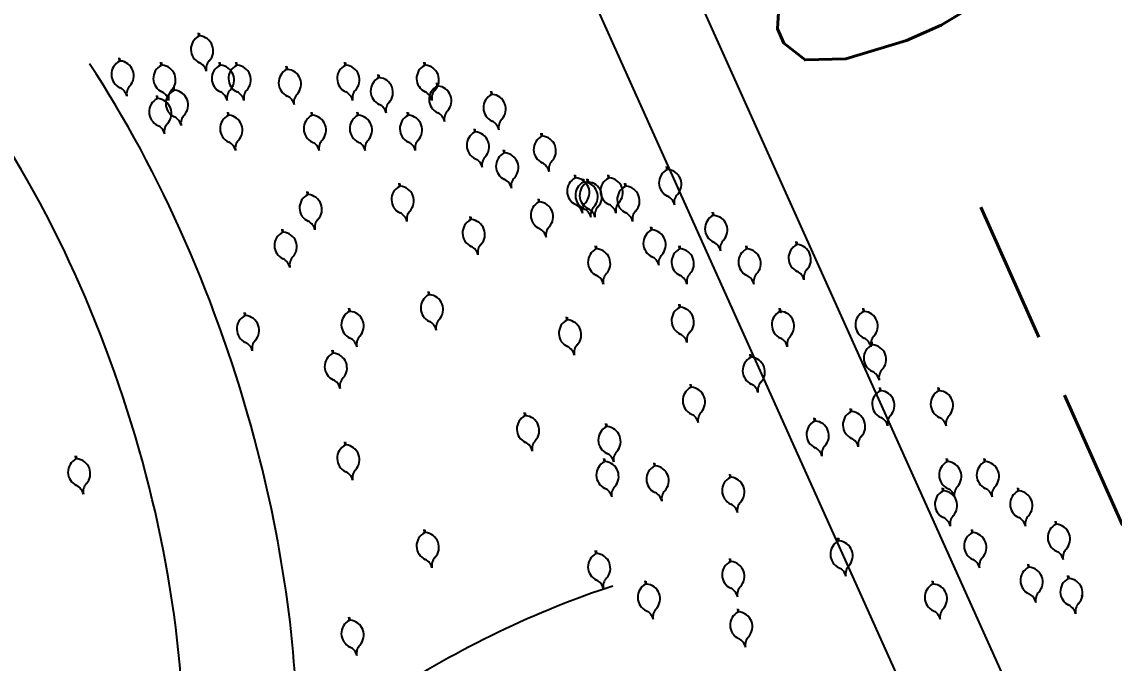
# Model space of a CAD drawing. Extents: x 3907.4 to 3911.57, y -3054.42 to -3053.7.
# Drawn here: x 3907.80314 to 3907.81451, y -3053.89288 to -3053.8862 of the extents above; entities that cross this region are included whole.
import ezdxf

# ---------------------------------------------------------------- set-up
doc = ezdxf.new("R2010")
doc.units = 0
doc.header["$LTSCALE"] = 2
doc.header["$MEASUREMENT"] = 0
for name, color, linetype in [('ARAZİ', 7, 'CONTINUOUS'), ('AĞAÇ', 9, 'CONTINUOUS'), ('TEXT', 11, 'CONTINUOUS')]:
    doc.layers.add(name, color=color, linetype=linetype)
doc.styles.add('KAPı-PEN', font='simplex.shx', dxfattribs={"width": 0.7, "height": 10})

msp = doc.modelspace()

# ---------------------------------------------------------------- linework, layer by layer
at = {"layer": 'ARAZİ', "color": 7}
msp.add_line((3907.806088762352, -3053.876846606288), (3907.814489240352, -3053.895545926288), dxfattribs=at)
at = {"layer": 'ARAZİ'}
msp.add_line((3907.813395205732, -3053.895550910782), (3907.805318985035, -3053.877573381978), dxfattribs=at)
at = {"layer": 'AĞAÇ'}
for p, q in [((3907.80497960059, -3053.886343929169), (3907.804975280196, -3053.886309887322)), ((3907.804987863512, -3053.886342297374), (3907.804984153261, -3053.886313063052)), ((3907.804152732625, -3053.88660485542), (3907.804148412232, -3053.886570813573)), ((3907.804160995547, -3053.886603223625), (3907.804157285296, -3053.886573989302)), ((3907.804587926408, -3053.886648343128), (3907.804583606014, -3053.886614301281)), ((3907.804596189329, -3053.886646711333), (3907.804592479079, -3053.886617477011)), ((3907.805197197639, -3053.886648343128), (3907.805192877246, -3053.886614301281)), ((3907.805205460561, -3053.886646711333), (3907.80520175031, -3053.886617477011)), ((3907.805371275089, -3053.886648343128), (3907.805366954695, -3053.886614301281)), ((3907.80537953801, -3053.886646711333), (3907.80537582776, -3053.886617477011)), ((3907.806502778669, -3053.886648343128), (3907.806498458275, -3053.886614301281)), ((3907.806511041591, -3053.886646711333), (3907.80650733134, -3053.886617477011)), ((3907.807329646634, -3053.886648343128), (3907.80732532624, -3053.886614301281)), ((3907.807337909555, -3053.886646711333), (3907.807334199304, -3053.886617477011)), ((3907.805893507438, -3053.886691830837), (3907.805889187044, -3053.886657788989)), ((3907.805901770359, -3053.886690199042), (3907.805898060109, -3053.886660964719)), ((3907.806850933569, -3053.886778806254), (3907.806846613174, -3053.886744764407)), ((3907.80685919649, -3053.886777174459), (3907.806855486239, -3053.886747940137)), ((3907.8074602048, -3053.886865781671), (3907.807455884406, -3053.886831739823)), ((3907.807468467721, -3053.886864149876), (3907.807464757471, -3053.886834915553)), ((3907.804718484574, -3053.886909269379), (3907.80471416418, -3053.886875227532)), ((3907.804726747495, -3053.886907637584), (3907.804723037244, -3053.886878403262)), ((3907.808025956432, -3053.886952757088), (3907.808021636038, -3053.88691871524)), ((3907.808034219353, -3053.886951125293), (3907.808030509103, -3053.88692189097)), ((3907.804544407124, -3053.886996244796), (3907.80454008673, -3053.886962202949)), ((3907.804552670046, -3053.886994613002), (3907.804548959795, -3053.886965378679)), ((3907.805284236206, -3053.88717019563), (3907.805279915812, -3053.887136153783)), ((3907.805292499128, -3053.887168563836), (3907.805288788877, -3053.887139329513)), ((3907.806154623454, -3053.88717019563), (3907.80615030306, -3053.887136153783)), ((3907.806162886375, -3053.887168563836), (3907.806159176125, -3053.887139329513)), ((3907.80663333652, -3053.88717019563), (3907.806629016125, -3053.887136153783)), ((3907.806641599441, -3053.887168563836), (3907.80663788919, -3053.887139329513)), ((3907.807155569184, -3053.88717019563), (3907.80715124879, -3053.887136153783)), ((3907.807163832106, -3053.887168563836), (3907.807160121855, -3053.887139329513)), ((3907.807851878983, -3053.887344146464), (3907.807847558589, -3053.887310104617)), ((3907.807860141904, -3053.887342514669), (3907.807856431653, -3053.887313280346)), ((3907.808548188781, -3053.887387634173), (3907.808543868387, -3053.887353592325)), ((3907.808556451702, -3053.887386002378), (3907.808552741452, -3053.887356768055)), ((3907.808156514598, -3053.88756158482), (3907.808152194204, -3053.887527542972)), ((3907.80816477752, -3053.887559953025), (3907.808161067269, -3053.887530718702)), ((3907.809853769811, -3053.887735535654), (3907.809849449417, -3053.887701493807)), ((3907.809862032732, -3053.887733903859), (3907.809858322481, -3053.887704669536)), ((3907.80889634368, -3053.887822511071), (3907.808892023286, -3053.887788469223)), ((3907.808904606602, -3053.887820879276), (3907.808900896351, -3053.887791644953)), ((3907.808983382563, -3053.887865998779), (3907.808979062169, -3053.887831956932)), ((3907.808991645484, -3053.887864366985), (3907.808987935234, -3053.887835132662)), ((3907.809026901846, -3053.887865998779), (3907.809022581453, -3053.887831956932)), ((3907.809035164768, -3053.887864366985), (3907.809031454517, -3053.887835132662)), ((3907.809244498579, -3053.887822511071), (3907.809240178186, -3053.887788469223)), ((3907.809252761501, -3053.887820879276), (3907.80924905125, -3053.887791644953)), ((3907.806111104171, -3053.887996461905), (3907.806106783777, -3053.887962420057)), ((3907.806119367092, -3053.88799483011), (3907.806115656841, -3053.887965595787)), ((3907.807068530301, -3053.887909486488), (3907.807064209907, -3053.88787544464)), ((3907.807076793223, -3053.887907854693), (3907.807073082972, -3053.88787862037)), ((3907.809418576345, -3053.887909486488), (3907.809414255951, -3053.88787544464)), ((3907.809426839266, -3053.887907854693), (3907.809423129016, -3053.88787862037)), ((3907.808518380914, -3053.888072735609), (3907.80851406052, -3053.888038693762)), ((3907.808526643836, -3053.888071103815), (3907.808522933585, -3053.888041869492)), ((3907.810332482876, -3053.888213900447), (3907.810328162483, -3053.8881798586)), ((3907.810340745797, -3053.888212268652), (3907.810337035547, -3053.88818303433)), ((3907.807808359699, -3053.888257388156), (3907.807804039305, -3053.888223346308)), ((3907.807816622621, -3053.888255756361), (3907.80781291237, -3053.888226522038)), ((3907.805849988154, -3053.888387851281), (3907.80584566776, -3053.888353809434)), ((3907.805858251076, -3053.888386219487), (3907.805854540825, -3053.888356985164)), ((3907.809690424381, -3053.888365533133), (3907.809686103988, -3053.888331491286)), ((3907.809698687303, -3053.888363901339), (3907.809694977052, -3053.888334667016)), ((3907.809113940729, -3053.888561802115), (3907.809109620335, -3053.888527760268)), ((3907.809122203651, -3053.88856017032), (3907.8091184934, -3053.888530935998)), ((3907.809984327977, -3053.888561802115), (3907.809980007583, -3053.888527760268)), ((3907.809992590899, -3053.88856017032), (3907.809988880648, -3053.888530935998)), ((3907.810680637775, -3053.888561802115), (3907.810676317381, -3053.888527760268)), ((3907.810688900697, -3053.88856017032), (3907.810685190446, -3053.888530935998)), ((3907.81120287044, -3053.888518314407), (3907.811198550046, -3053.888484272559)), ((3907.811211133362, -3053.888516682612), (3907.811207423111, -3053.888487448289)), ((3907.807373165917, -3053.889040166908), (3907.807368845523, -3053.889006125061)), ((3907.807381428839, -3053.889038535114), (3907.807377718588, -3053.889009300791)), ((3907.805458313655, -3053.889257605451), (3907.805453993262, -3053.889223563604)), ((3907.805466576577, -3053.889255973656), (3907.805462866326, -3053.889226739333)), ((3907.806546297953, -3053.889214117742), (3907.806541977559, -3053.889180075895)), ((3907.806554560874, -3053.889212485948), (3907.806550850623, -3053.889183251625)), ((3907.809984327977, -3053.889170630034), (3907.809980007583, -3053.889136588186)), ((3907.809992590899, -3053.889168998239), (3907.809988880648, -3053.889139763916)), ((3907.811028792675, -3053.889214117742), (3907.811024472281, -3053.889180075895)), ((3907.811037055596, -3053.889212485948), (3907.811033345346, -3053.889183251625)), ((3907.811899180238, -3053.889214117742), (3907.811894859845, -3053.889180075895)), ((3907.81190744316, -3053.889212485948), (3907.811903732909, -3053.889183251625)), ((3907.808811391544, -3053.889302485884), (3907.80880707115, -3053.889268444037)), ((3907.808819654465, -3053.889300854089), (3907.808815944215, -3053.889271619767)), ((3907.811986218805, -3053.88956201941), (3907.811981898411, -3053.889527977563)), ((3907.811994481727, -3053.889560387616), (3907.811990771476, -3053.889531153293)), ((3907.806372220503, -3053.889648994827), (3907.806367900109, -3053.88961495298)), ((3907.806380483424, -3053.889647363033), (3907.806376773174, -3053.88961812871)), ((3907.810724157375, -3053.889692482536), (3907.810719836981, -3053.889658440688)), ((3907.810732420296, -3053.889690850741), (3907.810728710046, -3053.889661616418)), ((3907.810100639453, -3053.890005200353), (3907.810096319059, -3053.889971158506)), ((3907.810108902374, -3053.890003568558), (3907.810105192124, -3053.889974334236)), ((3907.812073257688, -3053.890040384204), (3907.812068937294, -3053.890006342356)), ((3907.81208152061, -3053.890038752409), (3907.812077810359, -3053.890009518086)), ((3907.81268252892, -3053.890040384204), (3907.812678208526, -3053.890006342356)), ((3907.812690791841, -3053.890038752409), (3907.81268708159, -3053.890009518086)), ((3907.811768622073, -3053.890257822746), (3907.811764301679, -3053.890223780899)), ((3907.811776884994, -3053.890256190951), (3907.811773174743, -3053.890226956629)), ((3907.808374111331, -3053.890301310455), (3907.808369790937, -3053.890267268607)), ((3907.808382374253, -3053.89029967866), (3907.808378664002, -3053.890270444337)), ((3907.811389887362, -3053.890356557494), (3907.811385566968, -3053.890322515647)), ((3907.811398150283, -3053.8903549257), (3907.811394440032, -3053.890325691377)), ((3907.809221606931, -3053.890415117111), (3907.809217286538, -3053.890381075264)), ((3907.809229869853, -3053.890413485316), (3907.809226159602, -3053.890384250994)), ((3907.806502778669, -3053.890605724414), (3907.806498458275, -3053.890571682567)), ((3907.806511041591, -3053.890604092619), (3907.80650733134, -3053.890574858297)), ((3907.803699549028, -3053.890749828431), (3907.803695228634, -3053.890715786584)), ((3907.803707811949, -3053.890748196636), (3907.803704101699, -3053.890718962314)), ((3907.809200979296, -3053.890779675248), (3907.809196658902, -3053.8907456334)), ((3907.809209242217, -3053.890778043453), (3907.809205531967, -3053.89074880913)), ((3907.809723211645, -3053.890823162956), (3907.809718891251, -3053.890789121109)), ((3907.809731474566, -3053.890821531162), (3907.809727764316, -3053.890792296839)), ((3907.812769567487, -3053.890779675248), (3907.812765247093, -3053.8907456334)), ((3907.812777830408, -3053.890778043453), (3907.812774120157, -3053.89074880913)), ((3907.813161241985, -3053.890779675248), (3907.813156921591, -3053.8907456334)), ((3907.813169504906, -3053.890778043453), (3907.813165794656, -3053.89074880913)), ((3907.810510854524, -3053.890942152917), (3907.810506534131, -3053.890908111069)), ((3907.810519117445, -3053.890940521122), (3907.810515407195, -3053.890911286799)), ((3907.812726048203, -3053.891084089207), (3907.812721727809, -3053.89105004736)), ((3907.812734311125, -3053.891082457413), (3907.812730600874, -3053.89105322309)), ((3907.813509396884, -3053.891084089207), (3907.81350507649, -3053.89105004736)), ((3907.813517659806, -3053.891082457413), (3907.813513949555, -3053.89105322309)), ((3907.807329646634, -3053.891518966292), (3907.80732532624, -3053.891484924445)), ((3907.807337909555, -3053.891517334498), (3907.807334199304, -3053.891488100175)), ((3907.813030683819, -3053.891518966292), (3907.813026363425, -3053.891484924445)), ((3907.813038946741, -3053.891517334498), (3907.81303523649, -3053.891488100175)), ((3907.813901071067, -3053.891431990875), (3907.813896750673, -3053.891397949028)), ((3907.813909333988, -3053.89143035908), (3907.813905623738, -3053.891401124758)), ((3907.811638063906, -3053.891605941709), (3907.811633743512, -3053.891571899862)), ((3907.811646326827, -3053.891604309915), (3907.811642616577, -3053.891575075592)), ((3907.809113940729, -3053.891736404835), (3907.809109620335, -3053.891702362987)), ((3907.809122203651, -3053.89173477304), (3907.8091184934, -3053.891705538717)), ((3907.810510854524, -3053.89182054605), (3907.810506534131, -3053.891786504203)), ((3907.810519117445, -3053.891818914256), (3907.810515407195, -3053.891789679933)), ((3907.813616769855, -3053.891879105667), (3907.813612449461, -3053.891845063819)), ((3907.813625032777, -3053.891877473872), (3907.813621322526, -3053.891848239549)), ((3907.814031629233, -3053.891997331085), (3907.814027308839, -3053.891963289238)), ((3907.809631822003, -3053.892054784144), (3907.809627501609, -3053.892020742297)), ((3907.809640084924, -3053.892053152349), (3907.809636374674, -3053.892023918027)), ((3907.812620532892, -3053.892054784144), (3907.812616212498, -3053.892020742297)), ((3907.812628795813, -3053.892053152349), (3907.812625085563, -3053.892023918027)), ((3907.814039892155, -3053.891995699291), (3907.814036181904, -3053.891966464968)), ((3907.806546297953, -3053.89243220817), (3907.806541977559, -3053.892398166323)), ((3907.806554560874, -3053.892430576376), (3907.806550850623, -3053.892401342053)), ((3907.810593599208, -3053.892345232754), (3907.810589278815, -3053.892311190906)), ((3907.81060186213, -3053.892343600959), (3907.810598151879, -3053.892314366636))]:
    msp.add_line(p, q, dxfattribs=at)
for centre, radius, start, end in [((3907.805049693175, -3053.886481101661), 0.000154043055683673, 117.0661848723325, 245.5617558112027), ((3907.804975178006, -3053.886495817213), 0.000154043055683673, 316.7807498823022, 85.276320846058), ((3907.80422282521, -3053.886742027912), 0.000154043055683673, 117.0661848723325, 245.5617558112027), ((3907.804148310041, -3053.886756743464), 0.000154043055683673, 316.7807498823022, 85.276320846058), ((3907.805177651413, -3053.886686080455), 0.0001237978734287271, 136.7807498823022, 191.1712527772592), ((3907.804658018992, -3053.88678551562), 0.000154043055683673, 117.0661848723325, 245.5617558112027), ((3907.804583503823, -3053.886800231172), 0.000154043055683673, 316.7807498823022, 85.276320846058), ((3907.804934746991, -3053.886734050187), 0.0001237978734287271, 11.1712527772592, 65.56175581120272), ((3907.805267290224, -3053.88678551562), 0.000154043055683673, 117.0661848723325, 245.5617558112027), ((3907.805192775055, -3053.886800231172), 0.000154043055683673, 316.7807498823022, 85.276320846058), ((3907.805441367673, -3053.88678551562), 0.000154043055683673, 117.0661848723325, 245.5617558112027), ((3907.805366852504, -3053.886800231172), 0.000154043055683673, 316.7807498823022, 85.276320846058), ((3907.805963600022, -3053.886829003329), 0.000154043055683673, 117.0661848723325, 245.5617558112027), ((3907.805889084853, -3053.886843718881), 0.000154043055683673, 316.7807498823022, 85.276320846058), ((3907.806572871254, -3053.88678551562), 0.000154043055683673, 117.0661848723325, 245.5617558112027), ((3907.806498356085, -3053.886800231172), 0.000154043055683673, 316.7807498823022, 85.276320846058), ((3907.807399739218, -3053.88678551562), 0.000154043055683673, 117.0661848723325, 245.5617558112027), ((3907.807325224049, -3053.886800231172), 0.000154043055683673, 316.7807498823022, 85.276320846058), ((3907.806921026153, -3053.886915978746), 0.000154043055683673, 117.0661848723325, 245.5617558112027), ((3907.806846510984, -3053.886930694298), 0.000154043055683673, 316.7807498823022, 85.276320846058), ((3907.804107879026, -3053.886994976438), 0.0001237978734287271, 11.1712527772592, 65.56175581120272), ((3907.804350783449, -3053.886947006706), 0.0001237978734287271, 136.7807498823022, 191.1712527772592), ((3907.804543072808, -3053.887038464146), 0.0001237978734287271, 11.1712527772592, 65.56175581120272), ((3907.804788577158, -3053.887046441871), 0.000154043055683673, 117.0661848723325, 245.5617558112027), ((3907.804785977231, -3053.886990494414), 0.0001237978734287271, 136.7807498823022, 191.1712527772592), ((3907.804714061989, -3053.887061157423), 0.000154043055683673, 316.7807498823022, 85.276320846058), ((3907.805152344039, -3053.887038464146), 0.0001237978734287271, 11.1712527772592, 65.56175581120272), ((3907.805395248462, -3053.886990494414), 0.0001237978734287271, 136.7807498823022, 191.1712527772592), ((3907.805326421489, -3053.887038464146), 0.0001237978734287271, 11.1712527772592, 65.56175581120272), ((3907.805569325912, -3053.886990494414), 0.0001237978734287271, 136.7807498823022, 191.1712527772592), ((3907.806091558261, -3053.887033982122), 0.0001237978734287271, 136.7807498823022, 191.1712527772592), ((3907.806457925069, -3053.887038464146), 0.0001237978734287271, 11.1712527772592, 65.56175581120272), ((3907.806700829492, -3053.886990494414), 0.0001237978734287271, 136.7807498823022, 191.1712527772592), ((3907.807284793034, -3053.887038464146), 0.0001237978734287271, 11.1712527772592, 65.56175581120272), ((3907.807530297384, -3053.887002954163), 0.000154043055683673, 117.0661848723325, 245.5617558112027), ((3907.807527697457, -3053.886990494414), 0.0001237978734287271, 136.7807498823022, 191.1712527772592), ((3907.807455782216, -3053.887017669715), 0.000154043055683673, 316.7807498823022, 85.276320846058), ((3907.808096049017, -3053.88708992958), 0.000154043055683673, 117.0661848723325, 245.5617558112027), ((3907.808021533848, -3053.887104645132), 0.000154043055683673, 316.7807498823022, 85.276320846058), ((3907.804614499709, -3053.887133417288), 0.000154043055683673, 117.0661848723325, 245.5617558112027), ((3907.80453998454, -3053.887148132841), 0.000154043055683673, 316.7807498823022, 85.276320846058), ((3907.805848653838, -3053.887081951855), 0.0001237978734287271, 11.1712527772592, 65.56175581120272), ((3907.806806079969, -3053.887168927272), 0.0001237978734287271, 11.1712527772592, 65.56175581120272), ((3907.807048984392, -3053.88712095754), 0.0001237978734287271, 136.7807498823022, 191.1712527772592), ((3907.804673630974, -3053.887299390397), 0.0001237978734287271, 11.1712527772592, 65.56175581120272), ((3907.804916535397, -3053.887251420665), 0.0001237978734287271, 136.7807498823022, 191.1712527772592), ((3907.805354328791, -3053.887307368122), 0.000154043055683673, 117.0661848723325, 245.5617558112027), ((3907.805279813621, -3053.887322083674), 0.000154043055683673, 316.7807498823022, 85.276320846058), ((3907.806224716038, -3053.887307368122), 0.000154043055683673, 117.0661848723325, 245.5617558112027), ((3907.80615020087, -3053.887322083674), 0.000154043055683673, 316.7807498823022, 85.276320846058), ((3907.806703429104, -3053.887307368122), 0.000154043055683673, 117.0661848723325, 245.5617558112027), ((3907.806628913935, -3053.887322083674), 0.000154043055683673, 316.7807498823022, 85.276320846058), ((3907.807225661768, -3053.887307368122), 0.000154043055683673, 117.0661848723325, 245.5617558112027), ((3907.8071511466, -3053.887322083674), 0.000154043055683673, 316.7807498823022, 85.276320846058), ((3907.8074153512, -3053.887255902689), 0.0001237978734287271, 11.1712527772592, 65.56175581120272), ((3907.807658255623, -3053.887207932956), 0.0001237978734287271, 136.7807498823022, 191.1712527772592), ((3907.804499553525, -3053.887386365814), 0.0001237978734287271, 11.1712527772592, 65.56175581120272), ((3907.804742457948, -3053.887338396082), 0.0001237978734287271, 136.7807498823022, 191.1712527772592), ((3907.807981102832, -3053.887342878106), 0.0001237978734287271, 11.1712527772592, 65.56175581120272), ((3907.808224007255, -3053.887294908373), 0.0001237978734287271, 136.7807498823022, 191.1712527772592), ((3907.807921971567, -3053.887481318956), 0.000154043055683673, 117.0661848723325, 245.5617558112027), ((3907.807847456398, -3053.887496034508), 0.000154043055683673, 316.7807498823022, 85.276320846058), ((3907.808618281365, -3053.887524806665), 0.000154043055683673, 117.0661848723325, 245.5617558112027), ((3907.808543766196, -3053.887539522217), 0.000154043055683673, 316.7807498823022, 85.276320846058), ((3907.805239382606, -3053.887560316648), 0.0001237978734287271, 11.1712527772592, 65.56175581120272), ((3907.805482287029, -3053.887512346916), 0.0001237978734287271, 136.7807498823022, 191.1712527772592), ((3907.806109769854, -3053.887560316648), 0.0001237978734287271, 11.1712527772592, 65.56175581120272), ((3907.806352674277, -3053.887512346916), 0.0001237978734287271, 136.7807498823022, 191.1712527772592), ((3907.80658848292, -3053.887560316648), 0.0001237978734287271, 11.1712527772592, 65.56175581120272), ((3907.806831387343, -3053.887512346916), 0.0001237978734287271, 136.7807498823022, 191.1712527772592), ((3907.807110715585, -3053.887560316648), 0.0001237978734287271, 11.1712527772592, 65.56175581120272), ((3907.807353620007, -3053.887512346916), 0.0001237978734287271, 136.7807498823022, 191.1712527772592), ((3907.807807025383, -3053.887734267482), 0.0001237978734287271, 11.1712527772592, 65.56175581120272), ((3907.808049929806, -3053.88768629775), 0.0001237978734287271, 136.7807498823022, 191.1712527772592), ((3907.808226607183, -3053.887698757312), 0.000154043055683673, 117.0661848723325, 245.5617558112027), ((3907.808152092014, -3053.887713472864), 0.000154043055683673, 316.7807498823022, 85.276320846058), ((3907.808503335181, -3053.887777755191), 0.0001237978734287271, 11.1712527772592, 65.56175581120272), ((3907.808746239604, -3053.887729785458), 0.0001237978734287271, 136.7807498823022, 191.1712527772592), ((3907.809923862395, -3053.887872708146), 0.000154043055683673, 117.0661848723325, 245.5617558112027), ((3907.809849347226, -3053.887887423698), 0.000154043055683673, 316.7807498823022, 85.276320846058), ((3907.808111660999, -3053.887951705838), 0.0001237978734287271, 11.1712527772592, 65.56175581120272), ((3907.808354565422, -3053.887903736105), 0.0001237978734287271, 136.7807498823022, 191.1712527772592), ((3907.808966436265, -3053.887959683563), 0.000154043055683673, 117.0661848723325, 245.5617558112027), ((3907.809053475147, -3053.888003171272), 0.000154043055683673, 117.0661848723325, 245.5617558112027), ((3907.808891921095, -3053.887974399115), 0.000154043055683673, 316.7807498823022, 85.276320846058), ((3907.809096994431, -3053.888003171272), 0.000154043055683673, 117.0661848723325, 245.5617558112027), ((3907.808978959979, -3053.888017886823), 0.000154043055683673, 316.7807498823022, 85.276320846058), ((3907.809022479262, -3053.888017886823), 0.000154043055683673, 316.7807498823022, 85.276320846058), ((3907.809314591164, -3053.887959683563), 0.000154043055683673, 117.0661848723325, 245.5617558112027), ((3907.809240075995, -3053.887974399115), 0.000154043055683673, 316.7807498823022, 85.276320846058), ((3907.807138622886, -3053.88804665898), 0.000154043055683673, 117.0661848723325, 245.5617558112027), ((3907.807064107717, -3053.888061374532), 0.000154043055683673, 316.7807498823022, 85.276320846058), ((3907.809488668929, -3053.88804665898), 0.000154043055683673, 117.0661848723325, 245.5617558112027), ((3907.80941415376, -3053.888061374532), 0.000154043055683673, 316.7807498823022, 85.276320846058), ((3907.806181196755, -3053.888133634397), 0.000154043055683673, 117.0661848723325, 245.5617558112027), ((3907.806106681586, -3053.888148349949), 0.000154043055683673, 316.7807498823022, 85.276320846058), ((3907.808588473498, -3053.888209908101), 0.000154043055683673, 117.0661848723325, 245.5617558112027), ((3907.80851395833, -3053.888224623654), 0.000154043055683673, 316.7807498823022, 85.276320846058), ((3907.809094394504, -3053.888164662356), 0.0001237978734287271, 136.7807498823022, 191.1712527772592), ((3907.809442549402, -3053.888164662356), 0.0001237978734287271, 136.7807498823022, 191.1712527772592), ((3907.809808916211, -3053.888125656671), 0.0001237978734287271, 11.1712527772592, 65.56175581120272), ((3907.810051820634, -3053.88807768694), 0.0001237978734287271, 136.7807498823022, 191.1712527772592), ((3907.807023676702, -3053.888299607505), 0.0001237978734287271, 11.1712527772592, 65.56175581120272), ((3907.807266581125, -3053.888251637773), 0.0001237978734287271, 136.7807498823022, 191.1712527772592), ((3907.808851490081, -3053.888212632089), 0.0001237978734287271, 11.1712527772592, 65.56175581120272), ((3907.808938528963, -3053.888256119797), 0.0001237978734287271, 11.1712527772592, 65.56175581120272), ((3907.808982048247, -3053.888256119797), 0.0001237978734287271, 11.1712527772592, 65.56175581120272), ((3907.809181433386, -3053.888208150065), 0.0001237978734287271, 136.7807498823022, 191.1712527772592), ((3907.809224952669, -3053.888208150065), 0.0001237978734287271, 136.7807498823022, 191.1712527772592), ((3907.80919964498, -3053.888212632089), 0.0001237978734287271, 11.1712527772592, 65.56175581120272), ((3907.809373722745, -3053.888299607505), 0.0001237978734287271, 11.1712527772592, 65.56175581120272), ((3907.809616627168, -3053.888251637773), 0.0001237978734287271, 136.7807498823022, 191.1712527772592), ((3907.806066250571, -3053.888386582923), 0.0001237978734287271, 11.1712527772592, 65.56175581120272), ((3907.806309154994, -3053.88833861319), 0.0001237978734287271, 136.7807498823022, 191.1712527772592), ((3907.807878452284, -3053.888394560648), 0.000154043055683673, 117.0661848723325, 245.5617558112027), ((3907.807803937114, -3053.8884092762), 0.000154043055683673, 316.7807498823022, 85.276320846058), ((3907.810402575461, -3053.888351072939), 0.000154043055683673, 117.0661848723325, 245.5617558112027), ((3907.810328060292, -3053.888365788491), 0.000154043055683673, 316.7807498823022, 85.276320846058), ((3907.805920080738, -3053.888525023773), 0.000154043055683673, 117.0661848723325, 245.5617558112027), ((3907.80584556557, -3053.888539739326), 0.000154043055683673, 316.7807498823022, 85.276320846058), ((3907.808473527315, -3053.888462856627), 0.0001237978734287271, 11.1712527772592, 65.56175581120272), ((3907.808716431737, -3053.888414886895), 0.0001237978734287271, 136.7807498823022, 191.1712527772592), ((3907.809760516966, -3053.888502705626), 0.000154043055683673, 117.0661848723325, 245.5617558112027), ((3907.809686001797, -3053.888517421178), 0.000154043055683673, 316.7807498823022, 85.276320846058), ((3907.807763506099, -3053.888647509174), 0.0001237978734287271, 11.1712527772592, 65.56175581120272), ((3907.808006410522, -3053.888599539441), 0.0001237978734287271, 136.7807498823022, 191.1712527772592), ((3907.810287629276, -3053.888604021465), 0.0001237978734287271, 11.1712527772592, 65.56175581120272), ((3907.810530533699, -3053.888556051733), 0.0001237978734287271, 136.7807498823022, 191.1712527772592), ((3907.811272963025, -3053.888655486899), 0.000154043055683673, 117.0661848723325, 245.5617558112027), ((3907.811198447856, -3053.888670202451), 0.000154043055683673, 316.7807498823022, 85.276320846058), ((3907.805805134555, -3053.888777972299), 0.0001237978734287271, 11.1712527772592, 65.56175581120272), ((3907.806048038978, -3053.888730002567), 0.0001237978734287271, 136.7807498823022, 191.1712527772592), ((3907.809184033314, -3053.888698974607), 0.000154043055683673, 117.0661848723325, 245.5617558112027), ((3907.809109518144, -3053.888713690159), 0.000154043055683673, 316.7807498823022, 85.276320846058), ((3907.809645570782, -3053.888755654151), 0.0001237978734287271, 11.1712527772592, 65.56175581120272), ((3907.809888475205, -3053.888707684419), 0.0001237978734287271, 136.7807498823022, 191.1712527772592), ((3907.810054420561, -3053.888698974607), 0.000154043055683673, 117.0661848723325, 245.5617558112027), ((3907.809979905393, -3053.888713690159), 0.000154043055683673, 316.7807498823022, 85.276320846058), ((3907.81075073036, -3053.888698974607), 0.000154043055683673, 117.0661848723325, 245.5617558112027), ((3907.810676215191, -3053.888713690159), 0.000154043055683673, 316.7807498823022, 85.276320846058), ((3907.811400921264, -3053.888860465692), 0.0001237978734287271, 136.7807498823022, 191.1712527772592), ((3907.80906908713, -3053.888951923133), 0.0001237978734287271, 11.1712527772592, 65.56175581120272), ((3907.809311991552, -3053.888903953401), 0.0001237978734287271, 136.7807498823022, 191.1712527772592), ((3907.809939474378, -3053.888951923133), 0.0001237978734287271, 11.1712527772592, 65.56175581120272), ((3907.8101823788, -3053.888903953401), 0.0001237978734287271, 136.7807498823022, 191.1712527772592), ((3907.810635784176, -3053.888951923133), 0.0001237978734287271, 11.1712527772592, 65.56175581120272), ((3907.810878688599, -3053.888903953401), 0.0001237978734287271, 136.7807498823022, 191.1712527772592), ((3907.811158016841, -3053.888908435425), 0.0001237978734287271, 11.1712527772592, 65.56175581120272), ((3907.807443258502, -3053.889177339401), 0.000154043055683673, 117.0661848723325, 245.5617558112027), ((3907.807368743333, -3053.889192054953), 0.000154043055683673, 316.7807498823022, 85.276320846058), ((3907.806616390537, -3053.889351290235), 0.000154043055683673, 117.0661848723325, 245.5617558112027), ((3907.806541875368, -3053.889366005787), 0.000154043055683673, 316.7807498823022, 85.276320846058), ((3907.810054420561, -3053.889307802526), 0.000154043055683673, 117.0661848723325, 245.5617558112027), ((3907.809979905393, -3053.889322518078), 0.000154043055683673, 316.7807498823022, 85.276320846058), ((3907.811098885259, -3053.889351290235), 0.000154043055683673, 117.0661848723325, 245.5617558112027), ((3907.81102437009, -3053.889366005787), 0.000154043055683673, 316.7807498823022, 85.276320846058), ((3907.811969272823, -3053.889351290235), 0.000154043055683673, 117.0661848723325, 245.5617558112027), ((3907.811894757654, -3053.889366005787), 0.000154043055683673, 316.7807498823022, 85.276320846058), ((3907.80552840624, -3053.889394777943), 0.000154043055683673, 117.0661848723325, 245.5617558112027), ((3907.805453891071, -3053.889409493495), 0.000154043055683673, 316.7807498823022, 85.276320846058), ((3907.807328312318, -3053.889430287926), 0.0001237978734287271, 11.1712527772592, 65.56175581120272), ((3907.807571216741, -3053.889382318194), 0.0001237978734287271, 136.7807498823022, 191.1712527772592), ((3907.808881484129, -3053.889439658376), 0.000154043055683673, 117.0661848723325, 245.5617558112027), ((3907.808806968959, -3053.889454373928), 0.000154043055683673, 316.7807498823022, 85.276320846058), ((3907.809939474378, -3053.889560751052), 0.0001237978734287271, 11.1712527772592, 65.56175581120272), ((3907.8101823788, -3053.889512781319), 0.0001237978734287271, 136.7807498823022, 191.1712527772592), ((3907.805413460056, -3053.889647726469), 0.0001237978734287271, 11.1712527772592, 65.56175581120272), ((3907.805656364479, -3053.889599756737), 0.0001237978734287271, 136.7807498823022, 191.1712527772592), ((3907.806501444353, -3053.88960423876), 0.0001237978734287271, 11.1712527772592, 65.56175581120272), ((3907.806744348776, -3053.889556269028), 0.0001237978734287271, 136.7807498823022, 191.1712527772592), ((3907.809009442367, -3053.88964463717), 0.0001237978734287271, 136.7807498823022, 191.1712527772592), ((3907.810983939075, -3053.88960423876), 0.0001237978734287271, 11.1712527772592, 65.56175581120272), ((3907.811226843498, -3053.889556269028), 0.0001237978734287271, 136.7807498823022, 191.1712527772592), ((3907.81205631139, -3053.889699191902), 0.000154043055683673, 117.0661848723325, 245.5617558112027), ((3907.811854326639, -3053.88960423876), 0.0001237978734287271, 11.1712527772592, 65.56175581120272), ((3907.812097231062, -3053.889556269028), 0.0001237978734287271, 136.7807498823022, 191.1712527772592), ((3907.811981796221, -3053.889713907455), 0.000154043055683673, 316.7807498823022, 85.276320846058), ((3907.806442313087, -3053.889786167319), 0.000154043055683673, 117.0661848723325, 245.5617558112027), ((3907.806367797918, -3053.889800882871), 0.000154043055683673, 316.7807498823022, 85.276320846058), ((3907.808766537944, -3053.889692606901), 0.0001237978734287271, 11.1712527772592, 65.56175581120272), ((3907.810794249959, -3053.889829655028), 0.000154043055683673, 117.0661848723325, 245.5617558112027), ((3907.81071973479, -3053.88984437058), 0.000154043055683673, 316.7807498823022, 85.276320846058), ((3907.806570271326, -3053.889991146113), 0.0001237978734287271, 136.7807498823022, 191.1712527772592), ((3907.811941365206, -3053.889952140428), 0.0001237978734287271, 11.1712527772592, 65.56175581120272), ((3907.812184269629, -3053.889904170696), 0.0001237978734287271, 136.7807498823022, 191.1712527772592), ((3907.806327366904, -3053.890039115845), 0.0001237978734287271, 11.1712527772592, 65.56175581120272), ((3907.810170732037, -3053.890142372845), 0.000154043055683673, 117.0661848723325, 245.5617558112027), ((3907.810096216868, -3053.890157088397), 0.000154043055683673, 316.7807498823022, 85.276320846058), ((3907.810679303775, -3053.890082603554), 0.0001237978734287271, 11.1712527772592, 65.56175581120272), ((3907.810922208198, -3053.890034633821), 0.0001237978734287271, 136.7807498823022, 191.1712527772592), ((3907.812143350272, -3053.890177556696), 0.000154043055683673, 117.0661848723325, 245.5617558112027), ((3907.812068835104, -3053.890192272248), 0.000154043055683673, 316.7807498823022, 85.276320846058), ((3907.812752621504, -3053.890177556696), 0.000154043055683673, 117.0661848723325, 245.5617558112027), ((3907.812678106335, -3053.890192272248), 0.000154043055683673, 316.7807498823022, 85.276320846058), ((3907.811838714657, -3053.890394995238), 0.000154043055683673, 117.0661848723325, 245.5617558112027), ((3907.811764199488, -3053.89040971079), 0.000154043055683673, 316.7807498823022, 85.276320846058), ((3907.808444203916, -3053.890438482947), 0.000154043055683673, 117.0661848723325, 245.5617558112027), ((3907.808369688747, -3053.890453198499), 0.000154043055683673, 316.7807498823022, 85.276320846058), ((3907.810055785853, -3053.890395321371), 0.0001237978734287271, 11.1712527772592, 65.56175581120272), ((3907.810298690276, -3053.890347351639), 0.0001237978734287271, 136.7807498823022, 191.1712527772592), ((3907.811459979946, -3053.890493729987), 0.000154043055683673, 117.0661848723325, 245.5617558112027), ((3907.811385464777, -3053.890508445539), 0.000154043055683673, 316.7807498823022, 85.276320846058), ((3907.812028404088, -3053.890430505222), 0.0001237978734287271, 11.1712527772592, 65.56175581120272), ((3907.812271308511, -3053.890382535489), 0.0001237978734287271, 136.7807498823022, 191.1712527772592), ((3907.81263767532, -3053.890430505222), 0.0001237978734287271, 11.1712527772592, 65.56175581120272), ((3907.812880579743, -3053.890382535489), 0.0001237978734287271, 136.7807498823022, 191.1712527772592), ((3907.809291699516, -3053.890552289603), 0.000154043055683673, 117.0661848723325, 245.5617558112027), ((3907.809217184347, -3053.890567005155), 0.000154043055683673, 316.7807498823022, 85.276320846058), ((3907.808329257732, -3053.890691431473), 0.0001237978734287271, 11.1712527772592, 65.56175581120272), ((3907.808572162155, -3053.89064346174), 0.0001237978734287271, 136.7807498823022, 191.1712527772592), ((3907.811723768473, -3053.890647943764), 0.0001237978734287271, 11.1712527772592, 65.56175581120272), ((3907.811966672896, -3053.890599974032), 0.0001237978734287271, 136.7807498823022, 191.1712527772592), ((3907.806572871254, -3053.890742896906), 0.000154043055683673, 117.0661848723325, 245.5617558112027), ((3907.806498356085, -3053.890757612458), 0.000154043055683673, 316.7807498823022, 85.276320846058), ((3907.809176753331, -3053.890805238129), 0.0001237978734287271, 11.1712527772592, 65.56175581120272), ((3907.809419657754, -3053.890757268397), 0.0001237978734287271, 136.7807498823022, 191.1712527772592), ((3907.811345033762, -3053.890746678512), 0.0001237978734287271, 11.1712527772592, 65.56175581120272), ((3907.811587938185, -3053.89069870878), 0.0001237978734287271, 136.7807498823022, 191.1712527772592), ((3907.803769641612, -3053.890887000923), 0.000154043055683673, 117.0661848723325, 245.5617558112027), ((3907.803695126443, -3053.890901716475), 0.000154043055683673, 316.7807498823022, 85.276320846058), ((3907.80927107188, -3053.89091684774), 0.000154043055683673, 117.0661848723325, 245.5617558112027), ((3907.809196556711, -3053.890931563292), 0.000154043055683673, 316.7807498823022, 85.276320846058), ((3907.809793304229, -3053.890960335449), 0.000154043055683673, 117.0661848723325, 245.5617558112027), ((3907.80971878906, -3053.890975051001), 0.000154043055683673, 316.7807498823022, 85.276320846058), ((3907.812839660071, -3053.89091684774), 0.000154043055683673, 117.0661848723325, 245.5617558112027), ((3907.812765144902, -3053.890931563292), 0.000154043055683673, 316.7807498823022, 85.276320846058), ((3907.81323133457, -3053.89091684774), 0.000154043055683673, 117.0661848723325, 245.5617558112027), ((3907.813156819401, -3053.890931563292), 0.000154043055683673, 316.7807498823022, 85.276320846058), ((3907.806457925069, -3053.890995845432), 0.0001237978734287271, 11.1712527772592, 65.56175581120272), ((3907.806700829492, -3053.8909478757), 0.0001237978734287271, 136.7807498823022, 191.1712527772592), ((3907.81050643194, -3053.891094040961), 0.000154043055683673, 316.7807498823022, 85.276320846058), ((3907.803654695428, -3053.891139949449), 0.0001237978734287271, 11.1712527772592, 65.56175581120272), ((3907.803897599851, -3053.891091979717), 0.0001237978734287271, 136.7807498823022, 191.1712527772592), ((3907.809399030119, -3053.891121826533), 0.0001237978734287271, 136.7807498823022, 191.1712527772592), ((3907.810580947109, -3053.891079325409), 0.000154043055683673, 117.0661848723325, 245.5617558112027), ((3907.81296761831, -3053.891121826533), 0.0001237978734287271, 136.7807498823022, 191.1712527772592), ((3907.813359292808, -3053.891121826533), 0.0001237978734287271, 136.7807498823022, 191.1712527772592), ((3907.809156125696, -3053.891169796266), 0.0001237978734287271, 11.1712527772592, 65.56175581120272), ((3907.809678358045, -3053.891213283974), 0.0001237978734287271, 11.1712527772592, 65.56175581120272), ((3907.809921262468, -3053.891165314242), 0.0001237978734287271, 136.7807498823022, 191.1712527772592), ((3907.812796140788, -3053.8912212617), 0.000154043055683673, 117.0661848723325, 245.5617558112027), ((3907.812721625618, -3053.891235977252), 0.000154043055683673, 316.7807498823022, 85.276320846058), ((3907.812724713887, -3053.891169796266), 0.0001237978734287271, 11.1712527772592, 65.56175581120272), ((3907.813116388385, -3053.891169796266), 0.0001237978734287271, 11.1712527772592, 65.56175581120272), ((3907.813579489469, -3053.8912212617), 0.000154043055683673, 117.0661848723325, 245.5617558112027), ((3907.8135049743, -3053.891235977252), 0.000154043055683673, 316.7807498823022, 85.276320846058), ((3907.810466000924, -3053.891332273934), 0.0001237978734287271, 11.1712527772592, 65.56175581120272), ((3907.810708905347, -3053.891284304202), 0.0001237978734287271, 136.7807498823022, 191.1712527772592), ((3907.812681194604, -3053.891474210225), 0.0001237978734287271, 11.1712527772592, 65.56175581120272), ((3907.812924099027, -3053.891426240493), 0.0001237978734287271, 136.7807498823022, 191.1712527772592), ((3907.813464543285, -3053.891474210225), 0.0001237978734287271, 11.1712527772592, 65.56175581120272), ((3907.813707447708, -3053.891426240493), 0.0001237978734287271, 136.7807498823022, 191.1712527772592), ((3907.813971163651, -3053.891569163367), 0.000154043055683673, 117.0661848723325, 245.5617558112027), ((3907.813896648483, -3053.891583878919), 0.000154043055683673, 316.7807498823022, 85.276320846058), ((3907.807399739218, -3053.891656138785), 0.000154043055683673, 117.0661848723325, 245.5617558112027), ((3907.807325224049, -3053.891670854337), 0.000154043055683673, 316.7807498823022, 85.276320846058), ((3907.811708156491, -3053.891743114201), 0.000154043055683673, 117.0661848723325, 245.5617558112027), ((3907.811633641322, -3053.891757829753), 0.000154043055683673, 316.7807498823022, 85.276320846058), ((3907.813100776403, -3053.891656138785), 0.000154043055683673, 117.0661848723325, 245.5617558112027), ((3907.813026261234, -3053.891670854337), 0.000154043055683673, 316.7807498823022, 85.276320846058), ((3907.809184033314, -3053.891873577327), 0.000154043055683673, 117.0661848723325, 245.5617558112027), ((3907.809109518144, -3053.891888292879), 0.000154043055683673, 316.7807498823022, 85.276320846058), ((3907.813856217467, -3053.891822111893), 0.0001237978734287271, 11.1712527772592, 65.56175581120272), ((3907.81409912189, -3053.891774142161), 0.0001237978734287271, 136.7807498823022, 191.1712527772592), ((3907.807284793034, -3053.89190908731), 0.0001237978734287271, 11.1712527772592, 65.56175581120272), ((3907.807527697457, -3053.891861117578), 0.0001237978734287271, 136.7807498823022, 191.1712527772592), ((3907.810580947109, -3053.891957718542), 0.000154043055683673, 117.0661848723325, 245.5617558112027), ((3907.81050643194, -3053.891972434094), 0.000154043055683673, 316.7807498823022, 85.276320846058), ((3907.81298583022, -3053.89190908731), 0.0001237978734287271, 11.1712527772592, 65.56175581120272), ((3907.813228734642, -3053.891861117578), 0.0001237978734287271, 136.7807498823022, 191.1712527772592), ((3907.811593210306, -3053.891996062727), 0.0001237978734287271, 11.1712527772592, 65.56175581120272), ((3907.811836114729, -3053.891948092995), 0.0001237978734287271, 136.7807498823022, 191.1712527772592), ((3907.813686862439, -3053.892016278159), 0.000154043055683673, 117.0661848723325, 245.5617558112027), ((3907.81361234727, -3053.892030993711), 0.000154043055683673, 316.7807498823022, 85.276320846058), ((3907.80906908713, -3053.892126525853), 0.0001237978734287271, 11.1712527772592, 65.56175581120272), ((3907.809311991552, -3053.89207855612), 0.0001237978734287271, 136.7807498823022, 191.1712527772592), ((3907.809701914587, -3053.892191956636), 0.000154043055683673, 117.0661848723325, 245.5617558112027), ((3907.809627399418, -3053.892206672188), 0.000154043055683673, 316.7807498823022, 85.276320846058), ((3907.810708905347, -3053.892162697336), 0.0001237978734287271, 136.7807498823022, 191.1712527772592), ((3907.812690625477, -3053.892191956636), 0.000154043055683673, 117.0661848723325, 245.5617558112027), ((3907.812616110307, -3053.892206672188), 0.000154043055683673, 316.7807498823022, 85.276320846058), ((3907.814101721818, -3053.892134503578), 0.000154043055683673, 117.0661848723325, 245.5617558112027), ((3907.814027206648, -3053.89214921913), 0.000154043055683673, 316.7807498823022, 85.276320846058), ((3907.810466000924, -3053.892210667068), 0.0001237978734287271, 11.1712527772592, 65.56175581120272), ((3907.813571916256, -3053.892269226685), 0.0001237978734287271, 11.1712527772592, 65.56175581120272), ((3907.813814820678, -3053.892221256953), 0.0001237978734287271, 136.7807498823022, 191.1712527772592), ((3907.813986775634, -3053.892387452103), 0.0001237978734287271, 11.1712527772592, 65.56175581120272), ((3907.814229680057, -3053.892339482371), 0.0001237978734287271, 136.7807498823022, 191.1712527772592), ((3907.809586968403, -3053.892444905162), 0.0001237978734287271, 11.1712527772592, 65.56175581120272), ((3907.809829872826, -3053.89239693543), 0.0001237978734287271, 136.7807498823022, 191.1712527772592), ((3907.810663691793, -3053.892482405246), 0.000154043055683673, 117.0661848723325, 245.5617558112027), ((3907.810589176624, -3053.892497120798), 0.000154043055683673, 316.7807498823022, 85.276320846058), ((3907.812575679292, -3053.892444905162), 0.0001237978734287271, 11.1712527772592, 65.56175581120272), ((3907.812818583715, -3053.89239693543), 0.0001237978734287271, 136.7807498823022, 191.1712527772592), ((3907.806616390537, -3053.892569380663), 0.000154043055683673, 117.0661848723325, 245.5617558112027), ((3907.806541875368, -3053.892584096215), 0.000154043055683673, 316.7807498823022, 85.276320846058), ((3907.810548745609, -3053.892735353772), 0.0001237978734287271, 11.1712527772592, 65.56175581120272), ((3907.810791650032, -3053.892687384039), 0.0001237978734287271, 136.7807498823022, 191.1712527772592), ((3907.806501444353, -3053.892822329188), 0.0001237978734287271, 11.1712527772592, 65.56175581120272), ((3907.806744348776, -3053.892774359456), 0.0001237978734287271, 136.7807498823022, 191.1712527772592)]:
    msp.add_arc(centre, radius, start, end, dxfattribs=at)
msp.add_ellipse((3907.801507260204, -3053.89105743546), major_axis=(0.001901179760492419, -0.005866509054736213), ratio=0.4614173581214452, start_param=4.090442357860956, end_param=8.513059806649377, dxfattribs=at)
for points, knots in [([(3907.806002485076, -3053.893875801024), (3907.806021474647, -3053.892821415243), (3907.805862342192, -3053.891676964325), (3907.805182961696, -3053.889133220591), (3907.804583501164, -3053.887756767954), (3907.803840738742, -3053.8866313729)], [7.213931453560588, 7.213931453560588, 7.213931453560588, 7.213931453560588, 7.74078664303998, 7.74078664303998, 8.39469697181072, 8.39469697181072, 8.39469697181072, 8.39469697181072]), ([(3907.809290215327, -3053.892074875724), (3907.808504543792, -3053.892325974384), (3907.807686575505, -3053.892725034133), (3907.806604572092, -3053.893420814293), (3907.806294561702, -3053.893642638699), (3907.806002485076, -3053.893875801024)], [4.127287518683607, 4.127287518683607, 4.127287518683607, 4.127287518683607, 4.730047088599244, 4.730047088599244, 4.984732827680614, 4.984732827680614, 4.984732827680614, 4.984732827680614])]:
    msp.add_open_spline(points, degree=3, knots=knots, dxfattribs=at)
for p in [(3907.811039353914, -3053.889219444734), (3907.814171602268, -3053.892176291508)]:
    msp.add_point(p, dxfattribs=at)

# ---------------------------------------------------------------- texts
at = {"layer": 'TEXT', "color": 2, "style": 'KAPı-PEN', "width": 0.7}
msp.add_text('-- 4.10 --', height=0.00275, rotation=293.999999966597, dxfattribs=at).set_placement((3907.806741354723, -3053.876695985232))

doc.saveas('drawing.dxf')
